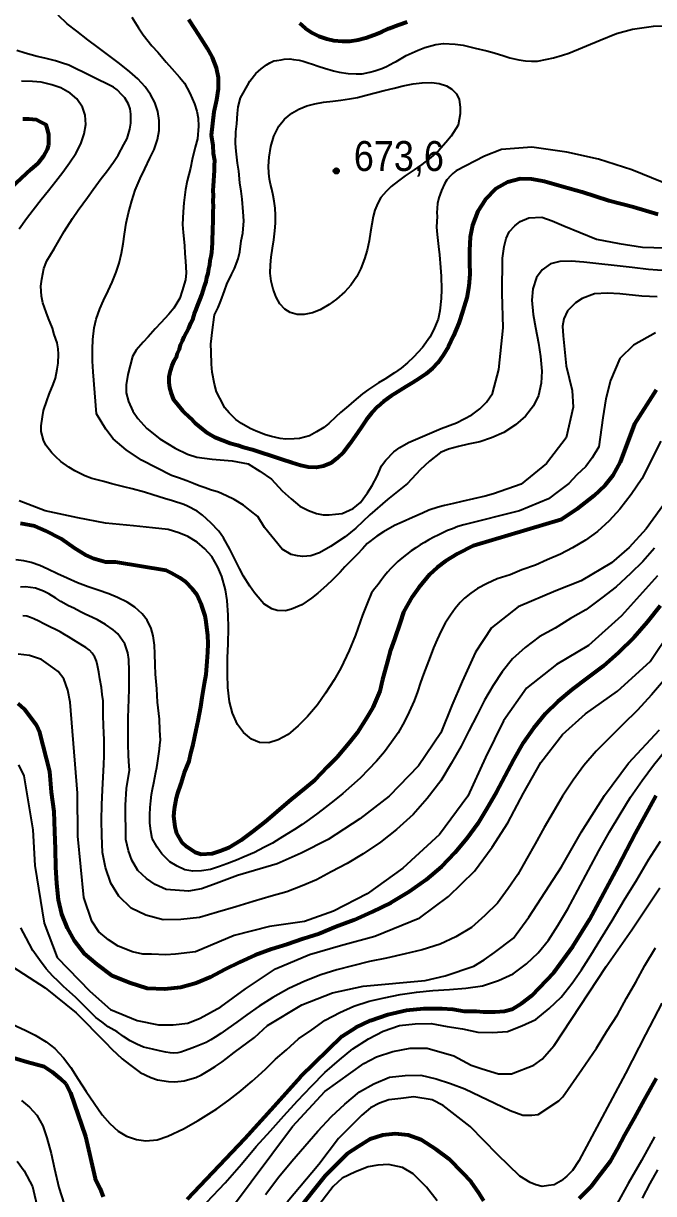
# Model space of a CAD drawing. Header units: metres. Extents: x 552626 to 559174, y 1843804 to 1852371.
# Drawn here: x 557042 to 557400, y 1845674 to 1846339 of the extents above; entities that cross this region are included whole.
import ezdxf

# ---------------------------------------------------------------- set-up
doc = ezdxf.new("R2010")
doc.units = ezdxf.units.M
doc.header["$LTSCALE"] = 6.8
for name, color, linetype, lineweight in [('1', 7, 'Continuous', 25), ('2', 7, 'Continuous', 53), ('5', 7, 'Continuous', 25)]:
    doc.layers.add(name, color=color, linetype=linetype, lineweight=lineweight)

msp = doc.modelspace()

# ---------------------------------------------------------------- hatches: boundary and pattern name
at = {"layer": '5'}
msp.add_hatch(color=256, dxfattribs=at).paths.add_polyline_path([(557220.86, 1846255.17, 1), (557217.86, 1846255.17, 1)])

# ---------------------------------------------------------------- linework, layer by layer
at = {"layer": '1'}
for points in [[(557125.74, 1846082.18), (557108.7, 1846090.91), (557100, 1846096.73), (557092.53, 1846102.97), (557088.39, 1846108.38), (557083, 1846117.11), (557081.1, 1846140.95), (557080.73, 1846147.12), (557080.78, 1846154), (557081.05, 1846159.47), (557081.77, 1846165.98), (557082.92, 1846170.93), (557084.9, 1846176.77), (557087.1, 1846181.63), (557089.79, 1846187.14), (557092.06, 1846192.02), (557094.34, 1846197.7), (557095.91, 1846202.84), (557097.28, 1846208.41), (557098.19, 1846213.81), (557099.01, 1846219.31), (557100.04, 1846225.45), (557101.19, 1846231.34), (557103.08, 1846238.19), (557105.09, 1846244.21), (557107.86, 1846250.86), (557110.49, 1846256.38), (557113.44, 1846262.38), (557115.8, 1846267.39), (557117.72, 1846273.12), (557118.66, 1846278.13), (557118.71, 1846283.91), (557117.9, 1846288.91), (557116.3, 1846294.09), (557113.84, 1846298.64), (557110.81, 1846303), (557106.57, 1846307.45), (557102.02, 1846311.55), (557096.15, 1846316.28), (557084.01, 1846325.41), (557078.21, 1846329.75), (557071.82, 1846334.66), (557066.5, 1846338.86), (557061.21, 1846343.67)], [(557103.2, 1846342.61), (557107.01, 1846336.43), (557109.69, 1846332.5), (557114.54, 1846326.36), (557117.86, 1846322.59), (557122.75, 1846316.94), (557125.86, 1846313.34), (557130.18, 1846308.46), (557133.08, 1846305.02), (557136.15, 1846299.42), (557138.82, 1846293.3), (557140.19, 1846289.19), (557140.89, 1846285.1), (557141.08, 1846280.57), (557140.45, 1846273.46), (557139.25, 1846268.65), (557137.47, 1846261.59), (557136.46, 1846256.81), (557134.6, 1846249.64), (557133.61, 1846244.67), (557132.75, 1846237.06), (557132.26, 1846231.87), (557132.01, 1846224.81), (557132.41, 1846220.11), (557133.03, 1846212.87), (557133.32, 1846208.25), (557133.67, 1846203.92), (557134.12, 1846197.33), (557133.67, 1846193.28), (557131.81, 1846186.97), (557130.43, 1846182.81), (557127.13, 1846177.26), (557124.24, 1846173.77), (557119.63, 1846168.92), (557116.45, 1846165.48), (557112.37, 1846160.88), (557109.52, 1846157.86), (557105.62, 1846153.29), (557103.59, 1846149.81), (557100.82, 1846139.56), (557100, 1846133.74), (557100, 1846129.16), (557101.24, 1846124.17), (557103.73, 1846118.77), (557106.63, 1846114.61), (557111.6, 1846108.79), (557119.07, 1846102.97), (557127.77, 1846097.57), (557134.82, 1846094.24), (557140.21, 1846092.58), (557148.92, 1846091.33), (557160.11, 1846090.5), (557169.23, 1846088.84), (557175.86, 1846084.68)], [(557314.67, 1846320.54), (557318.04, 1846319.44), (557323.22, 1846318.29), (557326.89, 1846317.8), (557330.44, 1846317.58), (557333.85, 1846317.62), (557339.33, 1846318.6), (557342.84, 1846319.42), (557347.96, 1846321.01), (557351.53, 1846322.12), (557369.46, 1846329.54), (557378.58, 1846333.28), (557387.7, 1846335.78), (557399.73, 1846337.44), (557410.5, 1846337.86)], [(557077.93, 1846240.17), (557081.26, 1846244.67), (557085.8, 1846250.94), (557088.74, 1846254.73), (557092.7, 1846260.26), (557095.36, 1846264.11), (557098.69, 1846270.13), (557100.43, 1846273.67), (557102.04, 1846279), (557102.58, 1846282.3), (557102.51, 1846287.42), (557102.13, 1846290.41), (557101.22, 1846293.15), (557099.26, 1846296.7), (557097.42, 1846298.47), (557094.88, 1846301.29), (557092.8, 1846302.74), (557067.3, 1846315.2), (557063.13, 1846316.58), (557059.77, 1846317.68), (557053.77, 1846319.3), (557049.28, 1846320.26), (557042.48, 1846322.16), (557037.74, 1846323.66)], [(557155.91, 1846187.14), (557157.15, 1846190.9), (557159.89, 1846196.38), (557161.55, 1846199.81), (557163.53, 1846205.19), (557164.64, 1846209.23), (557165.39, 1846215.4), (557166.27, 1846219.79), (557166.81, 1846226.79), (557166.37, 1846231.86), (557165.93, 1846239.12), (557165.27, 1846243.7), (557164.58, 1846248.45), (557164.03, 1846255.13), (557163.17, 1846259.68), (557162.52, 1846266.44), (557162.06, 1846270.84), (557162.28, 1846277.43), (557162.86, 1846281.87), (557163.15, 1846287.89), (557163.64, 1846291.56), (557164.91, 1846296.66), (557165.68, 1846298.09), (557168.87, 1846303.71), (557170.27, 1846306.17), (557172.97, 1846309.64), (557173.71, 1846310.59), (557176.61, 1846313.23), (557179.74, 1846315.52), (557181.7, 1846316.53), (557183.94, 1846317.66), (557185.51, 1846317.96), (557188.03, 1846318.36), (557189.79, 1846318.68), (557192.91, 1846318.79), (557195.12, 1846318.59), (557198.32, 1846318.13), (557200.57, 1846317.56), (557204.05, 1846316.38), (557205.24, 1846315.96), (557209.69, 1846314.52), (557212.75, 1846313.67), (557217.78, 1846312.12), (557221.11, 1846311.39), (557226.16, 1846310.5), (557230.74, 1846310.32), (557234.05, 1846310.45), (557238.41, 1846311.28), (557241.36, 1846312.03), (557245.27, 1846313.37), (557247.98, 1846314.47), (557252.16, 1846316.8), (557253.5, 1846317.44), (557259.16, 1846320.81), (557260.77, 1846321.58), (557265.91, 1846323.84), (557269.72, 1846325.27), (557275.96, 1846327), (557280.26, 1846327.54), (557286.95, 1846327.24), (557291.5, 1846326.57), (557298.35, 1846324.96), (557304.91, 1846323.41), (557309.13, 1846322.32), (557314.67, 1846320.54)], [(557039.16, 1846222.25), (557043.26, 1846228.07), (557047.16, 1846233.16), (557051.72, 1846238.99), (557055.75, 1846244.07), (557060.04, 1846249.43), (557063.94, 1846254.42), (557067.82, 1846259.7), (557071.31, 1846265.12), (557074.18, 1846270.59), (557076.14, 1846276.22), (557077.03, 1846281.49), (557076.55, 1846286.85), (557075.03, 1846291.48), (557071.96, 1846296.07), (557068.09, 1846299.41), (557062.73, 1846302.37), (557057.73, 1846304.18), (557051.64, 1846305.54), (557046.63, 1846306.08), (557040.43, 1846306.18)], [(557404.7, 1846248.89), (557387.4, 1846255.79), (557368.41, 1846261.94), (557350.42, 1846265.85), (557330.62, 1846268.64), (557313.35, 1846267.45), (557303.57, 1846263.54), (557287.52, 1846255.2)], [(557287.52, 1846255.2), (557285.62, 1846253.64), (557284.43, 1846252.54), (557282.26, 1846250.17), (557280.83, 1846247.91), (557279.22, 1846244.09), (557277.65, 1846239.91), (557276.93, 1846236.59), (557276.62, 1846231.42), (557276.67, 1846229.52), (557276.4, 1846223.32), (557276.65, 1846219.07), (557277.49, 1846212.34), (557278, 1846207.56), (557278.72, 1846200.24), (557278.96, 1846195.33), (557279.15, 1846187.75), (557279.01, 1846182.79), (557278.27, 1846175.77), (557277.26, 1846170.98), (557274.72, 1846164.68), (557272.55, 1846160.8), (557268.44, 1846154.87), (557263.34, 1846149.39), (557259.95, 1846146.11), (557256.32, 1846143.19), (557252.57, 1846140.53), (557247.04, 1846136.9), (557243.32, 1846134.72), (557237.61, 1846131.06), (557234.23, 1846128.45), (557229.33, 1846124.32), (557226.24, 1846121.66), (557221.78, 1846117.87), (557219.04, 1846115.43), (557215.06, 1846111.61), (557212.38, 1846109.47), (557208.15, 1846106.85), (557204.14, 1846104.73), (557201.4, 1846103.82), (557198.54, 1846103.18), (557195.44, 1846102.88), (557190.69, 1846102.86), (557187.52, 1846103.13), (557182.53, 1846104.31), (557179.08, 1846105.3), (557173.89, 1846107.31), (557170.48, 1846108.78), (557165.46, 1846111.67), (557162.33, 1846113.94), (557158.42, 1846117.82), (557156.07, 1846120.66), (557153.12, 1846125.99), (557151.32, 1846129.75), (557150.11, 1846134.07), (557148.79, 1846140.84), (557148.5, 1846145.46), (557148.19, 1846152.45), (557148.13, 1846156.72), (557149, 1846164.99), (557149.92, 1846172.04), (557150.13, 1846173.4), (557152.26, 1846177.66), (557153.79, 1846181.36), (557155.91, 1846187.14)], [(557193.98, 1846006.09), (557190.57, 1846005.18), (557185.8, 1846005.35), (557182.83, 1846006.31), (557178.19, 1846009.24), (557176.99, 1846010.51), (557172.86, 1846015.41), (557170.2, 1846019.16), (557166.62, 1846024.99), (557164.38, 1846029.26), (557161.18, 1846035.8), (557158.81, 1846040.35), (557155.27, 1846046.65), (557152.69, 1846050.51), (557148.11, 1846055.25), (557143.3, 1846059.5), (557140.25, 1846061.87), (557134.75, 1846064.79), (557132.66, 1846065.57), (557126.3, 1846067.82), (557121.76, 1846069.15), (557115.05, 1846071.16), (557110.31, 1846072.65), (557103.32, 1846074.53), (557098.71, 1846075.76), (557091.75, 1846077.45), (557087.32, 1846078.7), (557080.44, 1846080.5), (557076.36, 1846081.99), (557070.7, 1846084.7), (557067.3, 1846086.84), (557062.8, 1846090.17), (557060.01, 1846092.67), (557057.63, 1846095.03), (557054.34, 1846099.28), (557052.93, 1846102.23), (557051.65, 1846107.11), (557051.63, 1846110.34), (557052.3, 1846115.55), (557053, 1846119.06), (557054.78, 1846124.6), (557056.21, 1846128.39), (557058.38, 1846133.79), (557059.83, 1846137.39), (557060.69, 1846142.63), (557061.31, 1846146.03), (557061.53, 1846151.1), (557061.24, 1846154.19), (557060.63, 1846157.54), (557059.09, 1846162.28), (557057.98, 1846165.85), (557055.78, 1846171.28), (557054.56, 1846174.92), (557052.65, 1846180.29), (557051.81, 1846183.98), (557051.48, 1846189.64), (557051.92, 1846193.69), (557053.07, 1846199.72), (557054.8, 1846204.12), (557058.97, 1846211), (557061.78, 1846215.92), (557064.69, 1846220.75), (557069.37, 1846228.08), (557072.66, 1846232.95), (557077.93, 1846240.17)], [(557175.86, 1846084.68), (557182.5, 1846080.1), (557188.71, 1846073.45), (557193.69, 1846068.88), (557198.66, 1846064.72), (557203.64, 1846062.23), (557208.2, 1846060.56), (557211.93, 1846059.73), (557215.25, 1846059.73), (557218.98, 1846060.15), (557222.71, 1846060.56), (557228.93, 1846063.47), (557233.07, 1846066.8), (557237.22, 1846072.21), (557239.71, 1846076.36), (557242.61, 1846081.77), (557245.1, 1846087.59), (557247.58, 1846090.91), (557252.14, 1846095.49), (557255.46, 1846097.98), (557260.44, 1846100.89), (557279.09, 1846108.79), (557287.8, 1846112.12), (557296.5, 1846116.69), (557301.06, 1846120.02), (557304.8, 1846123.76), (557308.11, 1846128.75), (557311.83, 1846142.37), (557314.31, 1846166.08), (557313.74, 1846185.76), (557313.91, 1846205.65), (557314.74, 1846212.3), (557315.98, 1846216.87), (557317.64, 1846220.61), (557320.96, 1846223.94), (557323.86, 1846226.44), (557328.83, 1846228.51), (557336.3, 1846228.93), (557342.1, 1846226.85), (557348.73, 1846223.94), (557367.39, 1846216.46), (557380.24, 1846213.96), (557393.51, 1846211.88), (557406.36, 1846211.47)], [(557407.03, 1846198.47), (557396.85, 1846199.25), (557387.62, 1846200.24), (557377.36, 1846201.5), (557368.7, 1846202.4), (557360.02, 1846203.39), (557352.91, 1846203.94), (557346.42, 1846203.72), (557341.1, 1846202.34), (557336.49, 1846199.04), (557333.15, 1846194.61), (557331.12, 1846188.27), (557330.6, 1846181.73), (557331.31, 1846173.64), (557332.66, 1846166.15), (557334.36, 1846157.4), (557335.52, 1846149.71), (557336.15, 1846141.46), (557335.81, 1846134.52), (557334.27, 1846127.54), (557331.52, 1846121.65), (557326.99, 1846115.75), (557321.25, 1846110.87), (557314.6, 1846106.51), (557307.53, 1846103.5), (557301.07, 1846101.35), (557294.44, 1846099.87), (557288.94, 1846098.65), (557283.17, 1846097.03), (557278.66, 1846095.28), (557272.34, 1846090.18), (557267.04, 1846085.39), (557259.83, 1846077.67), (557248.41, 1846068.46), (557238.46, 1846059.73), (557230.59, 1846052.25), (557224.37, 1846047.26), (557216.08, 1846041.86), (557209.86, 1846038.11), (557204.88, 1846036.45), (557200.32, 1846036.03), (557197.42, 1846036.45), (557193.69, 1846037.28), (557188.71, 1846040.19), (557178.54, 1846052.61), (557174.75, 1846058.78), (557170.41, 1846062.31), (557166.67, 1846065.32), (557161.42, 1846068.44), (557156.91, 1846070.62), (557152.35, 1846072.63), (557147.86, 1846074.04), (557144.83, 1846075.21), (557141.45, 1846076.25), (557138.23, 1846077.64), (557134.52, 1846079.06), (557129.61, 1846080.85), (557125.74, 1846082.18)], [(557401.8, 1846183.61), (557393.09, 1846184.03), (557380.66, 1846185.28), (557373.61, 1846185.69), (557366.14, 1846185.28), (557359.1, 1846182.78), (557355.37, 1846180.29), (557350.81, 1846175.71), (557348.73, 1846171.14), (557347.9, 1846166.98), (557348.32, 1846161.58), (557350.09, 1846144.53), (557353.43, 1846130.52), (557354.1, 1846121.01), (557350.13, 1846103.53), (557338.97, 1846088.98), (557324.4, 1846077.17), (557308.67, 1846071.72), (557303.97, 1846070.48), (557290.8, 1846067.42), (557286, 1846066.25), (557280.83, 1846065.03), (557277.33, 1846064.21), (557272.04, 1846062.41), (557268.44, 1846060.82), (557262.77, 1846058.31), (557256.75, 1846055.56), (557252.43, 1846053.68), (557246.31, 1846050.16), (557242.45, 1846047.59), (557236.89, 1846043.47), (557234.22, 1846040.48), (557231.37, 1846037.46), (557228.6, 1846034.55), (557224.21, 1846030.2), (557221.65, 1846027.13), (557217.25, 1846022.78), (557213.84, 1846019.69), (557208.88, 1846015.27), (557205.26, 1846012.34), (557199.73, 1846008.71), (557193.98, 1846006.09)], [(557400.93, 1846163.19), (557388.35, 1846156.22), (557380.61, 1846148.6), (557375.17, 1846136.15), (557372.67, 1846125.71), (557370.97, 1846114.83), (557368.64, 1846098.4), (557364.91, 1846092.17), (557361.18, 1846087.18), (557356.21, 1846082.6), (557351.65, 1846077.62), (557345.43, 1846073.04), (557340.04, 1846068.88), (557323.47, 1846062.05), (557291.88, 1846054.09), (557288.49, 1846053.09), (557285.43, 1846051.91), (557282.66, 1846050.79), (557279.87, 1846049.55), (557277.22, 1846048.28), (557274.75, 1846047.01), (557272.03, 1846045.59), (557269.62, 1846044.11), (557267.03, 1846042.66), (557264.54, 1846041.02), (557261.94, 1846039.24), (557259.38, 1846037.33), (557256.72, 1846035.11), (557254.38, 1846033.18), (557252.09, 1846030.98), (557250.31, 1846029.23), (557248.52, 1846027.26)], [(557403.88, 1846101.73), (557393.15, 1846080.33), (557387.07, 1846071.39), (557380.53, 1846063.02), (557374.42, 1846056.34)], [(557248.52, 1846027.26), (557246.86, 1846025.08), (557245.06, 1846022.81), (557243.19, 1846020.23), (557241.23, 1846017.91), (557239.49, 1846015.44), (557236.85, 1846009.41), (557234.34, 1846002.8), (557230.26, 1845991.43), (557226.68, 1845982.77), (557222.06, 1845972.62), (557218.13, 1845965.97), (557213.3, 1845958.38), (557208.67, 1845951.85), (557203.09, 1845945.11), (557197.78, 1845939.84), (557191.97, 1845935.04), (557186.42, 1845931.96), (557181.11, 1845930.15), (557175.75, 1845930.43), (557171.24, 1845932.23), (557166.63, 1845936.04), (557163.29, 1845940.63), (557160.35, 1845947.02), (557158.66, 1845953.43), (557157.7, 1845961.63), (557157.47, 1845969.3), (557157.63, 1845978.48), (557157.89, 1845986.49), (557158.05, 1845995.6), (557157.99, 1846002.73), (557157.28, 1846011.19), (557156.32, 1846017.22), (557154.36, 1846024.8), (557151.97, 1846030.12), (557148.66, 1846036.15), (557144.65, 1846040.51), (557140.28, 1846044.33), (557134.99, 1846047.43), (557129.91, 1846049.55), (557123.74, 1846051.42), (557114.82, 1846052.38), (557104.19, 1846053.56), (557088.14, 1846055.1), (557072.47, 1846058.03), (557053.81, 1846062.05), (557039.16, 1846067.75)], [(557407.46, 1846068.35), (557395.63, 1846051.83), (557385.95, 1846041.29), (557375.87, 1846032.55), (557358.6, 1846022.29), (557344.18, 1846016.61), (557322.75, 1846007.54)], [(557374.42, 1846056.34), (557367.82, 1846050.34), (557361.06, 1846045.38), (557353.74, 1846040.98), (557346.8, 1846037.46), (557339.26, 1846034.19), (557332.61, 1846031.2), (557324.77, 1846028.45), (557318.2, 1846025.74), (557310.81, 1846023.35), (557305.21, 1846020.71), (557299.68, 1846017.96), (557295.78, 1846015.24), (557292.31, 1846012.36), (557289.8, 1846009.99), (557286.96, 1846006.56), (557284.28, 1846002.84), (557281.36, 1845998.28), (557279.03, 1845993.94), (557276.64, 1845988.89), (557274.72, 1845984.19), (557272.7, 1845979.07), (557270.8, 1845974.2), (557268.96, 1845969.24), (557267.3, 1845964.53), (557265.54, 1845959.3), (557263.69, 1845954.14), (557260.88, 1845947.8), (557258.23, 1845942.37), (557254.52, 1845935.97), (557250.74, 1845930.53), (557246.72, 1845925.14), (557242.25, 1845919.9), (557237.67, 1845915.02), (557232.9, 1845910.19), (557228.11, 1845905.78), (557223.16, 1845901.52), (557218.18, 1845897.4), (557213.01, 1845893.47), (557208.9, 1845890.2), (557203.9, 1845886.72), (557200.05, 1845883.9), (557195.6, 1845880.98), (557191.37, 1845878.28), (557187.36, 1845875.82), (557183.12, 1845873.26), (557178.15, 1845870.69), (557172.84, 1845867.97), (557166.97, 1845865.47), (557162.61, 1845863.52), (557157.14, 1845861.45), (557153.05, 1845859.96), (557147.8, 1845858.28), (557142.72, 1845857.54), (557137.87, 1845857.3), (557133.35, 1845858), (557128.91, 1845860.15), (557124.68, 1845862.57), (557120.27, 1845867.16), (557117.51, 1845870.98), (557114.78, 1845875.91), (557113.96, 1845880.21), (557113.43, 1845884.64), (557113.47, 1845889.38), (557113.67, 1845893.43)], [(557400.19, 1846040.81), (557393.61, 1846033.33), (557386.54, 1846026.52), (557378.47, 1846018.88), (557370.28, 1846012.66), (557361.29, 1846005.72), (557352.59, 1846000.85), (557343.75, 1845995.41), (557334.79, 1845990.4), (557326.8, 1845984.48), (557319.53, 1845977.93), (557313.59, 1845970.58), (557308.56, 1845962.86), (557303.64, 1845954.38), (557299.56, 1845946.15), (557294.7, 1845937.14), (557290.43, 1845928.29), (557284.77, 1845918.48), (557278.8, 1845908.72), (557271.11, 1845898.67), (557263.05, 1845889.48), (557253.67, 1845880.94), (557244.49, 1845873.76), (557234.65, 1845867.24), (557225.56, 1845861.69), (557216.57, 1845856.85), (557208.13, 1845852.44), (557200.03, 1845849.03), (557191.24, 1845845.65), (557182.36, 1845843.15), (557172.21, 1845839.99), (557162.23, 1845837.04), (557151.83, 1845834), (557141.56, 1845831.07), (557131.1, 1845829.86), (557121.06, 1845829.6), (557111.07, 1845832.26), (557102.88, 1845836.27), (557095.8, 1845843.07), (557091.19, 1845850.52), (557088.11, 1845859.39), (557086.52, 1845867.93), (557086.09, 1845877.63), (557085.89, 1845886.27), (557086.17, 1845895.07), (557086.53, 1845903.44), (557086.92, 1845910.79), (557087.29, 1845917.88), (557087.44, 1845922.75), (557087.48, 1845926.99), (557087.4, 1845929.46), (557087.38, 1845931.93), (557087.25, 1845936), (557087.15, 1845940.1)], [(557113.67, 1845893.43), (557114.02, 1845897.3), (557114.44, 1845900.78), (557114.97, 1845903.81), (557115.65, 1845907.52), (557116.28, 1845910.51), (557116.85, 1845913.61), (557117.32, 1845916.3), (557117.74, 1845918.74), (557118.21, 1845921.42), (557118.57, 1845923.9), (557118.94, 1845926.62), (557119.12, 1845929.02), (557119.46, 1845931.76), (557119.14, 1845937.35), (557118.92, 1845943.63), (557117.84, 1845953.38), (557117.3, 1845960.88), (557116.55, 1845969.25), (557116.51, 1845974.63), (557116.27, 1845980.72), (557116.11, 1845985.66), (557115.27, 1845991.12), (557114.17, 1845995.24), (557111.84, 1845999.95), (557109.07, 1846003.51), (557104.9, 1846007.38), (557100.57, 1846010.18), (557095.11, 1846012.88), (557090.01, 1846014.87), (557084.07, 1846016.96), (557078.35, 1846018.9), (557072.31, 1846021.15), (557066.33, 1846023.71), (557060.94, 1846026.3), (557055.48, 1846029), (557050.85, 1846031.05), (557046, 1846032.77), (557041.76, 1846033.72), (557037.15, 1846034.22)], [(557401.95, 1846025.07), (557381.42, 1846002.48), (557362.7, 1845985.44), (557344.51, 1845974.71), (557327.55, 1845961.24), (557314.38, 1845942.78), (557304.2, 1845921.84), (557294.23, 1845899.95), (557278.13, 1845878.14), (557257.3, 1845858.98), (557236.92, 1845844.39), (557217.89, 1845834.6), (557201.29, 1845828.72), (557181.39, 1845825.8), (557161.39, 1845820.7), (557139.31, 1845811.55), (557127.98, 1845810.18), (557122.54, 1845809.73), (557114.38, 1845810.18)], [(557322.75, 1846007.54), (557307.67, 1845995.49), (557298.48, 1845981.76), (557290.86, 1845965.01), (557285.07, 1845951.53), (557278.75, 1845935.96), (557266.06, 1845917.21), (557249.48, 1845900), (557232.8, 1845887), (557214.86, 1845875.38), (557199.49, 1845867.47), (557185.77, 1845861.49), (557163.28, 1845854.89), (557149.56, 1845849.77), (557142.73, 1845847.32), (557135.41, 1845845.85), (557122.72, 1845846.83), (557116.37, 1845849.77), (557111.49, 1845853.2), (557106.61, 1845857.6), (557103.2, 1845863.47), (557101.24, 1845868.86), (557099.78, 1845875.22), (557099.59, 1845894.85), (557100.15, 1845904.31), (557101.78, 1845914.71), (557101.44, 1845919.7), (557101.28, 1845923.2), (557100.99, 1845929.33), (557101.01, 1845933.7), (557101.12, 1845938.18), (557101.13, 1845944.93), (557101.25, 1845949.22), (557101.39, 1845955.69), (557101.68, 1845960.19), (557101.74, 1845966.56), (557101.66, 1845971.01), (557101.4, 1845977.63), (557100.93, 1845981.37), (557099.24, 1845986.57), (557095.2, 1845992.24), (557092.55, 1845994.47), (557088.18, 1845997.53), (557083.58, 1846000.09), (557080.75, 1846001.45), (557076.71, 1846003.41), (557073.99, 1846004.68), (557070.13, 1846006.67), (557067.19, 1846008.11), (557062.89, 1846010.61), (557060.02, 1846012.34), (557055.9, 1846014.86), (557052.86, 1846016.38), (557048.47, 1846018.11), (557042.77, 1846018.82), (557039.95, 1846018.65)], [(557087.15, 1845940.1), (557086.93, 1845945.71), (557086.86, 1845949.79), (557086.79, 1845954.01), (557086.37, 1845957.76), (557085.9, 1845961.68), (557084.9, 1845966.65), (557084.33, 1845970.36), (557083.6, 1845974.15), (557083.01, 1845976.6), (557082.11, 1845978.99), (557080.67, 1845981.12), (557079.01, 1845982.87), (557077.1, 1845984.36), (557075.18, 1845985.51), (557072.68, 1845987.06), (557070.22, 1845988.51), (557067.21, 1845990.44), (557064.91, 1845991.79), (557062.5, 1845993.25), (557059.77, 1845994.56), (557056.91, 1845996), (557053.05, 1845997.87), (557050.28, 1845999.29), (557047.4, 1846000.72), (557045.47, 1846001.53), (557043.43, 1846002.2), (557041.21, 1846002.48)], [(557397.76, 1845976.39), (557409.69, 1845994.25)], [(557114.38, 1845810.18), (557109.39, 1845810.18), (557103.5, 1845811.55), (557095.34, 1845814.73), (557089.9, 1845818.37), (557084.46, 1845822.91), (557080.38, 1845828.82), (557075.87, 1845842.43), (557072.49, 1845877.13), (557072.28, 1845901.61), (557068.07, 1845953.41), (557066.71, 1845960.23), (557064.44, 1845966.59), (557061.27, 1845970.69), (557057.19, 1845973.87), (557051.75, 1845977.51), (557044.95, 1845979.78), (557038.6, 1845980.69)], [(557038.78, 1845917.79), (557041.71, 1845911.43), (557046.87, 1845880.77), (557048.12, 1845860.55), (557053.42, 1845827.74), (557060.74, 1845808.16), (557079.29, 1845789.07), (557091, 1845778.79), (557106.13, 1845772.43), (557118.33, 1845769.98), (557126.63, 1845769.98), (557134.92, 1845770.96), (557142.05, 1845773.86), (557153.81, 1845780.13), (557167.83, 1845790.42), (557184.84, 1845801.75), (557204.19, 1845809.94), (557221.84, 1845815.14), (557241.24, 1845820.39), (557266.9, 1845830.86), (557283.08, 1845842.83), (557297.99, 1845857.28), (557307.94, 1845870.9), (557316.89, 1845884.82), (557325.86, 1845901.69), (557335.73, 1845919.12), (557347.97, 1845934.87), (557361.05, 1845946.67), (557379.19, 1845959.54), (557397.76, 1845976.39)], [(557406.49, 1845966.72), (557398.61, 1845957.57), (557390.59, 1845948.74), (557382.32, 1845940.61), (557374.43, 1845932.88), (557367.11, 1845925.42), (557360.13, 1845917.28), (557353.95, 1845908.98), (557348.06, 1845899.85), (557342.62, 1845890.84), (557337.53, 1845882.04), (557332.5, 1845872.87), (557327.66, 1845864.51), (557322.54, 1845855.4), (557317.12, 1845847.45), (557311.05, 1845839.1), (557303.91, 1845832.11), (557296.21, 1845825.26), (557287.25, 1845820.06), (557278.4, 1845815.81), (557268.16, 1845812.62), (557258.54, 1845810.37), (557247.9, 1845807.82), (557238.36, 1845806.01), (557228.58, 1845803.43), (557219.67, 1845801.29), (557210.6, 1845798.42), (557201.53, 1845794.87), (557192.34, 1845790.58), (557183.41, 1845785.55), (557175.55, 1845780.58), (557168.59, 1845775.66), (557162.86, 1845771.5), (557157.81, 1845767.85), (557153.7, 1845765.1), (557150.48, 1845762.92), (557148.13, 1845761.42), (557145.35, 1845760.02), (557142.64, 1845758.75), (557138.83, 1845757.32), (557135.85, 1845756.11), (557133.08, 1845755.13), (557131.03, 1845754.44), (557129.3, 1845754.08), (557127.04, 1845753.92), (557125, 1845754.06), (557122.4, 1845754.54), (557118.8, 1845755.16), (557114.82, 1845756.25), (557109.89, 1845757.34), (557105.92, 1845759.09), (557102.31, 1845760.84)], [(557107.86, 1845742.99), (557113.92, 1845740.14), (557117.8, 1845738.82), (557123.92, 1845737.78), (557127.65, 1845737.58), (557132.9, 1845738.23), (557134.75, 1845738.66), (557139.61, 1845740.12), (557142.84, 1845741.67), (557147.45, 1845744.34), (557150.53, 1845746.34), (557154.47, 1845749.02), (557156.91, 1845750.85), (557161.43, 1845754.27), (557172.94, 1845762.79), (557180.21, 1845769.54), (557199.89, 1845781.37), (557217.21, 1845788.16), (557234.69, 1845791.94), (557269.87, 1845795.18), (557281.21, 1845797.91), (557297.53, 1845803.36), (557303.42, 1845807), (557309.32, 1845811.09), (557320.2, 1845819.27), (557328.81, 1845831.09), (557347.48, 1845859.79), (557358.8, 1845879.69), (557371.79, 1845900.32), (557385.46, 1845918.62), (557403.07, 1845937.55)], [(557111.18, 1845704.09), (557117.48, 1845704.63), (557123.66, 1845706.72), (557132.54, 1845710.9), (557140.83, 1845715.62), (557151.45, 1845722.3), (557158.35, 1845727.13), (557165.14, 1845732.42), (557168.04, 1845734.99), (557171.51, 1845738.04), (557174.99, 1845741.09), (557179.33, 1845744.91), (557184.88, 1845750.41), (557191.06, 1845755.77), (557197.92, 1845761.98), (557205.5, 1845767.2), (557213.13, 1845772.7), (557221.42, 1845776.95), (557229.28, 1845780.59), (557237.99, 1845783.37), (557246.67, 1845785.35), (557255.74, 1845787.25), (557264.93, 1845788.47), (557274.21, 1845789.58), (557283.69, 1845790.11), (557293.1, 1845790.92), (557302.5, 1845792.21), (557311.52, 1845795.2), (557319.89, 1845798.99), (557327.5, 1845804.74), (557334.15, 1845810.86), (557339.96, 1845818.16), (557345.37, 1845826.35), (557350.98, 1845835.97), (557356.67, 1845846.58), (557362.74, 1845857.93), (557368.69, 1845868.89), (557374.68, 1845879.72), (557380.73, 1845889.71), (557386.55, 1845899.39), (557393.17, 1845908.79), (557399.62, 1845917.61), (557406.92, 1845926.45)], [(557396.84, 1845863.71), (557403.61, 1845874.37)], [(557145.86, 1845669.32), (557156.22, 1845680.15), (557165.54, 1845690.83), (557173.81, 1845700.84), (557181.99, 1845709.84), (557189.57, 1845718.29), (557197.3, 1845726.72), (557205.36, 1845735.2), (557212.95, 1845742.84), (557221.25, 1845750.19), (557228.88, 1845756.4), (557237.62, 1845762.06), (557246.05, 1845766.3), (557255.24, 1845769.56), (557264.21, 1845770.62), (557273.35, 1845770.82), (557282.34, 1845769.05), (557291.17, 1845767.7), (557299.85, 1845765.78), (557308.26, 1845765.7), (557316.69, 1845766.26), (557324.82, 1845769.36), (557332.86, 1845773.09), (557340.38, 1845779.36), (557347.27, 1845785.76), (557353.4, 1845793.72), (557358.79, 1845801.24), (557364.09, 1845809.57), (557369.73, 1845818.79), (557376.22, 1845829.21), (557383.05, 1845840.8), (557390.31, 1845852.43), (557396.84, 1845863.71)], [(557336.48, 1845750.41), (557343.31, 1845758.25), (557372.8, 1845803.23), (557387.32, 1845823.93), (557403.31, 1845847.93)], [(557102.31, 1845760.84), (557098.43, 1845763.4), (557094.8, 1845765.93), (557089.79, 1845768.88), (557086.16, 1845771.61), (557082.68, 1845774.19), (557079.3, 1845777.66), (557075.97, 1845781), (557071.35, 1845785.43), (557067.78, 1845788.71), (557064.28, 1845791.74), (557061.3, 1845794.82), (557058.21, 1845797.73), (557054.53, 1845801.82), (557050.59, 1845806.88), (557046.91, 1845812.25), (557043.03, 1845819.38), (557040.08, 1845825.09)], [(557284.24, 1845736.6), (557292.37, 1845733.67), (557318.27, 1845721.39), (557325.52, 1845718.66), (557330.51, 1845718.66), (557334.14, 1845719.12), (557345.94, 1845726.85), (557348.2, 1845729.12), (557358.99, 1845744.66), (557367.37, 1845756.76), (557373.23, 1845766.39), (557379.22, 1845775.59), (557384.38, 1845785.13), (557389.62, 1845794.23), (557394.79, 1845803.79), (557400.86, 1845813.79)], [(557032.57, 1845804.91), (557053.91, 1845791.03), (557071.48, 1845776.83), (557088.23, 1845759.94), (557091.85, 1845756.11), (557097.66, 1845750.75), (557101.79, 1845747.37), (557107.86, 1845742.99)], [(557404.49, 1845782.35), (557395.17, 1845764.42), (557383.74, 1845742.26), (557357.28, 1845692.73), (557353.65, 1845687.27), (557350.47, 1845684.09), (557347.3, 1845681.36), (557343.21, 1845679.09), (557340.04, 1845678.63), (557336.41, 1845678.18), (557332.78, 1845679.09), (557329.61, 1845680.45), (557323.71, 1845684.09), (557310.96, 1845696.32), (557295.5, 1845712.24), (557280.16, 1845724.12), (557273.81, 1845727.3), (557263.38, 1845729.12), (557256.12, 1845728.21), (557249.32, 1845727.3), (557243.88, 1845725.48), (557238.89, 1845722.75), (557233.9, 1845718.66), (557220.7, 1845705.33), (557209.53, 1845690.56), (557191.4, 1845669.15)], [(557035.55, 1845770.09), (557042.45, 1845766.92), (557048.3, 1845764.03), (557054.53, 1845760.28), (557059.4, 1845756.48), (557064.31, 1845751.33), (557068.42, 1845745.72), (557072.74, 1845739.15), (557077.22, 1845732.07), (557081.68, 1845725.39), (557086.39, 1845718.86), (557090.64, 1845713.87), (557095.46, 1845709.53), (557100.08, 1845706.68), (557105.76, 1845704.79), (557111.18, 1845704.09)], [(557147.59, 1845649.4), (557194.49, 1845712.25), (557212.95, 1845732.08), (557234.97, 1845747.97), (557242.29, 1845751.88), (557251.56, 1845754.82), (557261.32, 1845756.78), (557271.08, 1845756.78), (557286.21, 1845752.37), (557295.97, 1845746.99), (557302.32, 1845745.03), (557311.59, 1845742.09), (557318.91, 1845742.09), (557331.6, 1845746.99), (557336.48, 1845750.41)], [(557179.18, 1845673.63), (557186.81, 1845683.56), (557194.15, 1845692.57), (557201.54, 1845701.11), (557208.85, 1845709.51), (557216.69, 1845717.87), (557224.21, 1845724.97), (557232.67, 1845731.9), (557240.76, 1845736.46), (557249.68, 1845740.26), (557258.47, 1845741.29), (557267.46, 1845741.34), (557276.11, 1845739.33), (557284.24, 1845736.6)], [(557040.39, 1845726.91), (557045.08, 1845723.18), (557049.13, 1845718.68), (557052.5, 1845712.52), (557054.94, 1845705.81), (557057.27, 1845696.91), (557059.14, 1845688.2), (557061.72, 1845677.55), (557064.64, 1845668.05)], [(557400.34, 1845706.29), (557392.96, 1845692.87), (557385.36, 1845679.77), (557376.92, 1845664.68)], [(557037.97, 1845692.57), (557041.98, 1845686.95), (557046.78, 1845678.11), (557055.72, 1845638.94)], [(557276.74, 1845670.07), (557270.73, 1845677.71), (557263.12, 1845685.34), (557257.11, 1845688.95), (557249.1, 1845690.56), (557243.09, 1845690.16), (557237.48, 1845689.36), (557230.27, 1845686.54), (557222.66, 1845682.93), (557217.57, 1845678.18), (557191.26, 1845643.92)], [(557393.45, 1845671.57), (557397.83, 1845679.9), (557402.16, 1845687.67)]]:
    msp.add_lwpolyline(points, dxfattribs=at)
msp.add_lwpolyline([(557284.73, 1846275.02), (557281.73, 1846271.33), (557277.41, 1846266.61), (557273.13, 1846262.85), (557268.07, 1846258.91), (557263.58, 1846255.78), (557258.57, 1846252.37), (557254.69, 1846249.62), (557250.54, 1846246.34), (557247.69, 1846243.58), (557244.79, 1846240.04), (557243, 1846236.9), (557241.38, 1846232.93), (557240.43, 1846229.36), (557239.6, 1846224.97), (557238.89, 1846220.54), (557238, 1846215.52), (557236.85, 1846210.25), (557235.46, 1846205.2), (557233.3, 1846199.74), (557231.05, 1846195.29), (557227.59, 1846190.3), (557224.27, 1846186.53), (557219.59, 1846182.32), (557215.36, 1846179.27), (557210.22, 1846176.32), (557205.86, 1846174.59), (557201.08, 1846173.61), (557197.14, 1846173.69), (557193.13, 1846174.78), (557190.07, 1846176.68), (557187.27, 1846179.76), (557185.21, 1846183.49), (557183.52, 1846187.96), (557182.41, 1846192.59), (557181.85, 1846197.11), (557181.92, 1846201.84), (557182.36, 1846206.28), (557183.17, 1846211.37), (557183.83, 1846216.02), (557184.51, 1846221.16), (557184.77, 1846225.48), (557184.84, 1846230.12), (557184.57, 1846233.94), (557184.09, 1846238.02), (557183.44, 1846241.31), (557182.7, 1846244.78), (557182.04, 1846247.69), (557181.34, 1846250.6), (557180.98, 1846253.83), (557180.76, 1846257.88), (557181.14, 1846263.04), (557182.12, 1846269.15), (557183.87, 1846274.99), (557186.7, 1846280.61), (557189.95, 1846284.58), (557194.16, 1846288.07), (557198.07, 1846290.28), (557202.62, 1846292.15), (557207.19, 1846293.3), (557212.12, 1846294.17), (557217.36, 1846294.79), (557222.02, 1846295.33), (557226.99, 1846296.08), (557231.46, 1846296.97), (557236.39, 1846298.17), (557241.57, 1846299.48), (557246.67, 1846300.86), (557252.3, 1846302.28), (557257.38, 1846303.53), (557263.13, 1846304.63), (557268.13, 1846305.31), (557273.47, 1846305.38), (557277.85, 1846304.81), (557282.02, 1846303.52), (557285.14, 1846301.71), (557287.68, 1846299), (557289.22, 1846295.81), (557289.86, 1846291.45), (557289.84, 1846287.67), (557288.66, 1846281.16)], close=True, dxfattribs=at)
at = {"layer": '2'}
for points in [[(557146.87, 1846199.53), (557147.48, 1846201.91), (557147.78, 1846204.26), (557148.29, 1846206.52), (557148.64, 1846208.9), (557148.86, 1846211.58), (557149.08, 1846214.29), (557149.05, 1846217.16), (557149.22, 1846219.98), (557149.24, 1846222.91), (557149.36, 1846225.84), (557149.42, 1846228.85), (557149.41, 1846231.9), (557149.51, 1846235.02), (557149.46, 1846238.1), (557149.5, 1846241.18), (557149.45, 1846243.99), (557149.59, 1846246.81), (557149.75, 1846249.57), (557149.96, 1846252.51), (557150.12, 1846255.42), (557150.12, 1846258.29), (557150.26, 1846261.17), (557149.5, 1846265.01), (557149.4, 1846269.68), (557148.52, 1846275.59), (557149.24, 1846282.15), (557149.89, 1846288.71), (557151.49, 1846295.68), (557152.41, 1846301.75), (557152.37, 1846308.36), (557151.35, 1846313.82), (557149.01, 1846319.72), (557146.23, 1846324.78), (557142.55, 1846330.51), (557139.18, 1846335.66), (557135.61, 1846341.23)], [(557198.42, 1846339.19), (557201.62, 1846336.33), (557205.67, 1846333.6), (557209.46, 1846331.75), (557214.01, 1846330.21), (557218.06, 1846329.34), (557222.81, 1846328.91), (557227.03, 1846328.98), (557231.91, 1846329.72), (557236.26, 1846330.83), (557240.9, 1846332.49), (557245.2, 1846334.29), (557249.18, 1846336.12), (557254.82, 1846338.23), (557259.63, 1846339.95)], [(557056.06, 1846270.09), (557056.06, 1846275.91), (557055.23, 1846278.82), (557054.4, 1846281.31), (557051.5, 1846282.97), (557049.01, 1846284.22), (557044.86, 1846284.64), (557041.13, 1846284.64)], [(557031.87, 1846243.05), (557045.9, 1846256.19), (557049.84, 1846259.69), (557053.15, 1846263.85), (557055.23, 1846267.59), (557056.06, 1846270.09)], [(557402.39, 1846230.43), (557388.28, 1846234.55), (557374.3, 1846238.26), (557359.25, 1846243.11), (557347.69, 1846246.38), (557337.69, 1846249.19), (557330.43, 1846250.53), (557323.88, 1846250.71), (557316.73, 1846248.75), (557310.23, 1846245.14), (557304.11, 1846238.82), (557299.8, 1846232.37), (557296.76, 1846224.44), (557295.58, 1846217.68), (557295.08, 1846209.91), (557295.15, 1846203.27), (557295.34, 1846196.34), (557294.71, 1846189.74), (557293.69, 1846183.08), (557291.36, 1846175.63), (557288.97, 1846168.6), (557286, 1846161.57), (557283.11, 1846155.49), (557280.23, 1846150.5), (557277.1, 1846146.07), (557274.08, 1846142.84), (557270.55, 1846139.85), (557266.96, 1846137.44), (557262.77, 1846134.84), (557258.83, 1846132.45), (557254.33, 1846129.67), (557250.46, 1846127.19), (557246.25, 1846124.19), (557242.93, 1846121.4), (557239.5, 1846117.76), (557236.56, 1846113.86), (557233.47, 1846109.31), (557230.17, 1846104.48), (557226.97, 1846099.93), (557223.44, 1846095.47), (557219.94, 1846091.98), (557216.24, 1846089.06), (557212.1, 1846087.36), (557208.17, 1846086.61), (557203.48, 1846086.88), (557199.22, 1846087.77), (557194.37, 1846089.24), (557188.51, 1846091.13), (557182.77, 1846093.13), (557176.27, 1846095.18), (557171.78, 1846096.78), (557166.68, 1846098.13), (557163.37, 1846099.21), (557159.08, 1846100.3), (557154.68, 1846101.98), (557150.44, 1846103.79), (557146.15, 1846106.25), (557143.4, 1846108.43), (557139.16, 1846111.79), (557136.55, 1846114.75), (557132.25, 1846118.87), (557129.71, 1846121.96), (557127.09, 1846125.03), (557126.29, 1846127.19), (557125.45, 1846129.38), (557124.78, 1846131.89), (557124.42, 1846134.94), (557124.42, 1846138.22), (557125.08, 1846141.65), (557126.16, 1846144.57), (557127.3, 1846147.19), (557128.52, 1846149.32), (557129.18, 1846151.6), (557130.27, 1846153.83), (557130.77, 1846156.37), (557131.92, 1846158.61), (557132.87, 1846160.98), (557134.2, 1846163.39), (557135.54, 1846165.82), (557136.65, 1846168.77), (557137.94, 1846171.49), (557138.7, 1846174.22), (557139.76, 1846176.49), (557140.44, 1846178.47), (557141.33, 1846180.41), (557142.04, 1846182.41), (557142.92, 1846184.74), (557143.75, 1846187.24), (557144.53, 1846189.68), (557145.33, 1846192.11), (557145.88, 1846194.59), (557146.57, 1846196.99), (557146.87, 1846199.53)], [(557401.18, 1846130.78), (557388.89, 1846111.56), (557380.67, 1846089.67), (557376.52, 1846082.19), (557371.96, 1846076.37), (557365.74, 1846070.55), (557356.21, 1846063.06)], [(557356.21, 1846063.06), (557347.47, 1846057.05), (557297.18, 1846042.19), (557288.25, 1846037.65), (557281.38, 1846033.37), (557276.68, 1846029.93), (557272.34, 1846025.88), (557266.32, 1846018.57), (557262.52, 1846013.25), (557257.54, 1846004.45), (557255.63, 1845998.51), (557252.53, 1845989.1), (557250.26, 1845982.93), (557248.5, 1845976.53), (557245.71, 1845966.21), (557244.07, 1845959.54), (557240.1, 1845950.3), (557236.83, 1845944.57), (557231.26, 1845935.9), (557226.74, 1845930.3), (557219.63, 1845921.81), (557214.4, 1845916.59), (557207.17, 1845909.04), (557201.65, 1845904.54), (557193.57, 1845897.83), (557188.5, 1845893.49), (557181.47, 1845887.48), (557178.98, 1845885.36), (557171.87, 1845879.91), (557165.11, 1845874.7), (557158.32, 1845870.52), (557153.43, 1845868.58), (557148.85, 1845867.25), (557142.63, 1845866.85), (557139.26, 1845867.95), (557134.49, 1845871.15), (557131.6, 1845873.73), (557128.78, 1845878.79), (557127.75, 1845882.47), (557126.98, 1845888.64), (557127.51, 1845892.79), (557128.63, 1845899.01), (557129.22, 1845901.08), (557131.12, 1845907.21), (557133.01, 1845913.33), (557135.71, 1845919.85), (557136.75, 1845924.44), (557138.03, 1845929.35), (557139.69, 1845937.35), (557140.93, 1845942.64), (557142.3, 1845950.69), (557143.24, 1845956.03), (557144.53, 1845963.99), (557145.41, 1845969.04), (557146, 1845976.52), (557146.3, 1845981.69), (557146.54, 1845986.56), (557146.42, 1845991.39), (557145.21, 1846000.27), (557144.85, 1846002.41), (557142.82, 1846008.71), (557140.1, 1846014.54), (557137.72, 1846017.57), (557133.58, 1846021.8), (557130.45, 1846024.07)], [(557130.45, 1846024.07), (557125.75, 1846026.71), (557122.71, 1846028.23), (557093.91, 1846032.97), (557088.47, 1846032.97), (557081.67, 1846034.79), (557076.68, 1846037.06), (557070.79, 1846040.7), (557063.08, 1846046.15), (557054.02, 1846050.7), (557048.12, 1846053.43), (557039.96, 1846054.79)], [(557403.54, 1846008.01), (557396.18, 1845998.87), (557388.62, 1845990.05), (557379.73, 1845981.54), (557371.06, 1845973.86), (557361.99, 1845967.05), (557353.4, 1845960.5), (557345.36, 1845953.77), (557338.14, 1845946.76), (557331.57, 1845938.51), (557325.67, 1845930.17), (557320.21, 1845920.55), (557315.11, 1845911.36), (557310.29, 1845901.95), (557305.05, 1845892.88), (557299.81, 1845884.38), (557293.56, 1845875.84), (557286.84, 1845867.79), (557279.1, 1845859.84), (557270.42, 1845852.3)], [(557270.42, 1845852.3), (557260.81, 1845845.61), (557250.37, 1845839.27), (557239.7, 1845834.23), (557229.28, 1845829.43), (557219.2, 1845825.62), (557209.66, 1845821.66), (557200.59, 1845818.78), (557191.33, 1845815.65), (557182.57, 1845812.92), (557173.26, 1845809.63), (557164.65, 1845805.64), (557156.12, 1845801.52), (557147.8, 1845797.17), (557139.81, 1845793.76), (557130.88, 1845791.14), (557122, 1845790.2), (557111.8, 1845790.72), (557101.9, 1845793.8), (557092.07, 1845797.83), (557083.39, 1845804.21), (557076.26, 1845810.41), (557070.65, 1845817.8), (557066.58, 1845824.85), (557063.44, 1845832.79), (557061.57, 1845841.11), (557060.45, 1845850.22), (557060.01, 1845859.63), (557059.85, 1845869.73), (557059.33, 1845879.85), (557058.99, 1845891.23), (557057.47, 1845902.15), (557056.47, 1845913.92), (557050.84, 1845936.13), (557049.03, 1845940.23), (557042.23, 1845949.32), (557038.6, 1845952.5)], [(557134.56, 1845670.89), (557167.31, 1845705.46), (557184.16, 1845723.72), (557199, 1845740.49), (557222.77, 1845763.63), (557230.58, 1845768.52), (557238.87, 1845772.44), (557248.63, 1845775.87), (557259.37, 1845778.31), (557269.13, 1845779.29), (557279.38, 1845779.29), (557285.73, 1845778.8), (557292.07, 1845777.82), (557298.9, 1845777.82), (557302.81, 1845777.33), (557309.64, 1845777.33), (557315.01, 1845777.82), (557319.4, 1845778.8), (557324.77, 1845782.23), (557330.63, 1845786.63), (557343.14, 1845799.78), (557353.87, 1845814.5), (557363.59, 1845830.02), (557379.55, 1845859.91), (557389.44, 1845878.97), (557401.23, 1845900.38)], [(557028.85, 1845753.27), (557043.51, 1845748.99), (557053.36, 1845746.4), (557057.9, 1845743.22), (557062.44, 1845739.58), (557065.61, 1845736.39)], [(557401.26, 1845739.42), (557394.35, 1845727.32), (557388.71, 1845716.96), (557383.29, 1845707.31), (557379.16, 1845699.68), (557375.03, 1845692.32), (557369.47, 1845684.94), (557364.08, 1845678.02)], [(557065.61, 1845736.39), (557068.33, 1845731.39), (557076.85, 1845706.58), (557082.39, 1845682.72), (557085.12, 1845676.8), (557086.93, 1845672.25)], [(557303.26, 1845670), (557300.5, 1845674.56), (557296.03, 1845680.75), (557291.13, 1845685.95), (557283.56, 1845693.6), (557276.17, 1845699.23), (557267.63, 1845704.59), (557260.3, 1845707.25), (557252.8, 1845708.09), (557245.79, 1845707.25), (557238.67, 1845705), (557232, 1845700.93), (557225.56, 1845696.73), (557219.38, 1845690.52), (557212.98, 1845684.18), (557206.28, 1845675.69), (557198.95, 1845666.54)], [(557364.08, 1845678.02), (557357.44, 1845671.36)]]:
    msp.add_lwpolyline(points, dxfattribs=at)
at = {"layer": '5'}
msp.add_circle((557219.36, 1846255.17), 1.5, dxfattribs=at)

# ---------------------------------------------------------------- texts
at = {"layer": '5', "width": 0.9}
msp.add_text('673,6', height=17, dxfattribs=at).set_placement((557229.36, 1846255.17))

doc.saveas('drawing.dxf')
